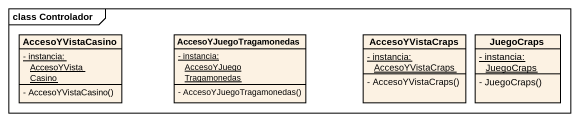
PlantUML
@startuml
mainframe class Controlador
hide circle
hide empty members
skinparam classAttributeIconSize 0
class AccesoYVistaCasino {
  {static} - instancia: AccesoYVistaCasino
  - AccesoYVistaCasino()
}
class AccesoYJuegoTragamonedas {
  {static} - instancia: AccesoYJuegoTragamonedas
  - AccesoYJuegoTragamonedas()
}
class AccesoYVistaCraps {
  {static} - instancia: AccesoYVistaCraps
  - AccesoYVistaCraps()
}
class JuegoCraps {
  {static} - instancia: JuegoCraps
  - JuegoCraps()
}
@enduml
